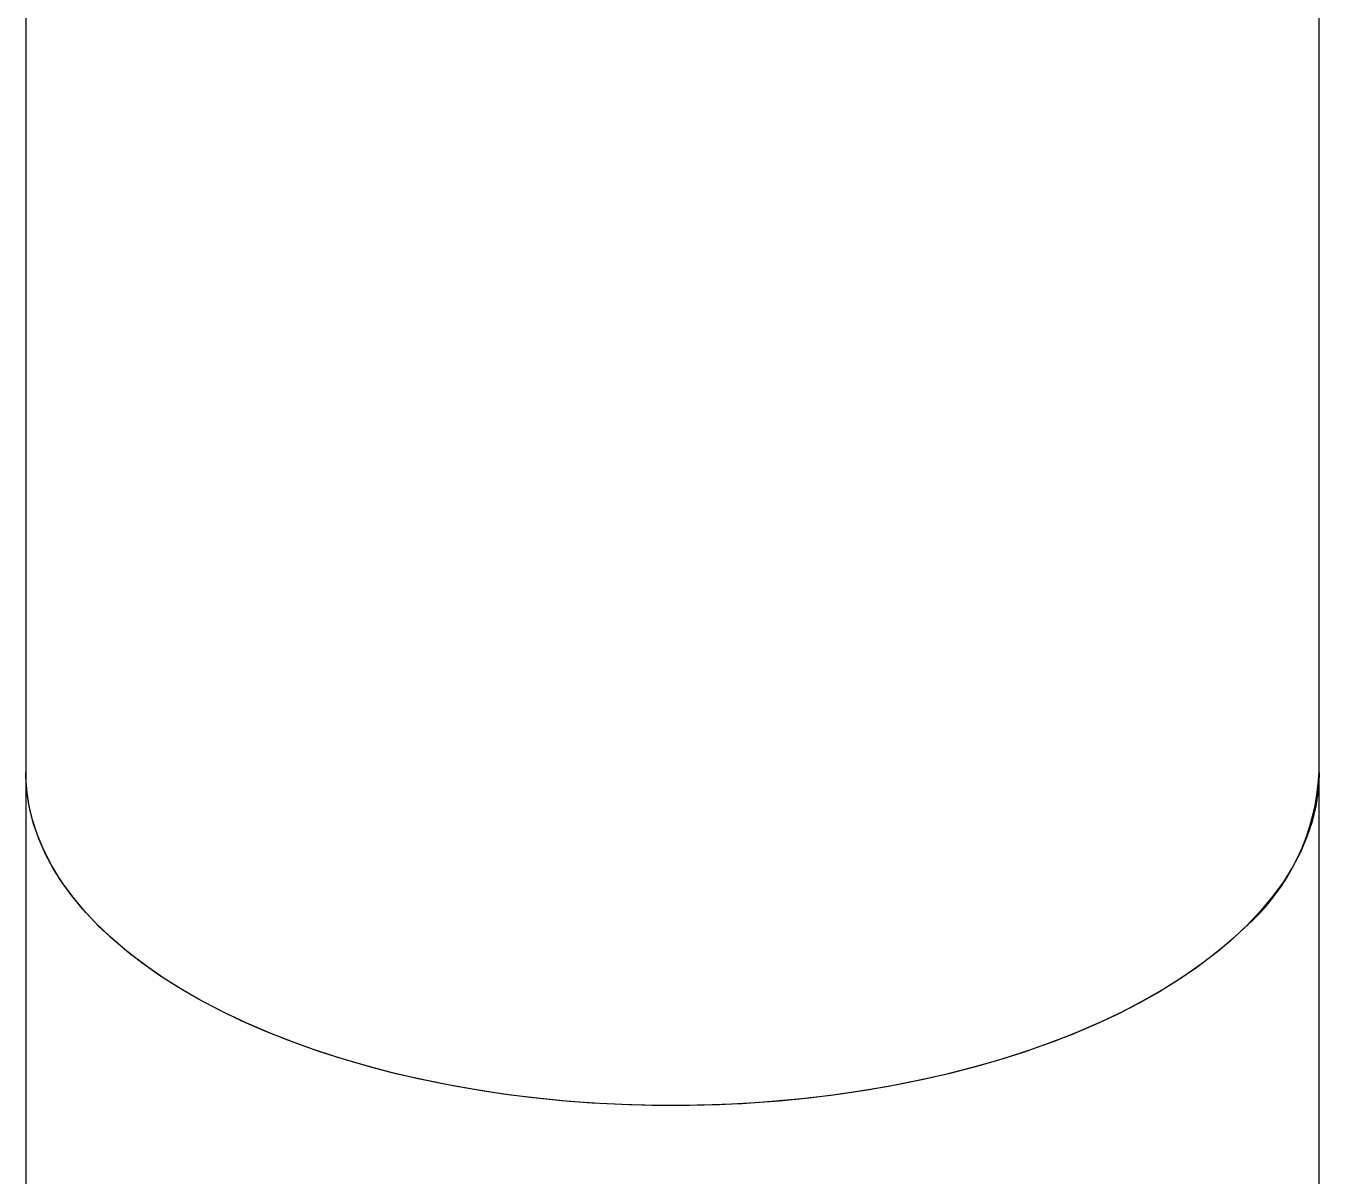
# Model space of a CAD drawing. Header units: inches. Extents: x 0.9 to 37.1, y -8.4 to 11.7.
# Drawn here: x 2.6577 to 2.7905, y 1.1325 to 1.2506 of the extents above; entities that cross this region are included whole.
import ezdxf

# ---------------------------------------------------------------- set-up
doc = ezdxf.new("R2010")
doc.units = ezdxf.units.IN
doc.header["$MEASUREMENT"] = 0

msp = doc.modelspace()

# ---------------------------------------------------------------- linework, layer by layer
at = {"color": 7, "linetype": 'Continuous', "lineweight": 25}
for p, q in [((2.657655085272216, 1.877025114863656), (2.657655085272213, 1.173967945652594)), ((2.790467585272213, 1.173967945652593), (2.790467585272216, 1.877025114863656)), ((2.657655085272209, 1.173967945652596), (2.65765508527221, 1.087149485507072)), ((2.79046758527221, 1.087149485507072), (2.790467585272209, 1.173967945652596))]:
    msp.add_line(p, q, dxfattribs=at)
at = {"color": 7, "linetype": 'Continuous', "lineweight": 25, "flags": 128}
for points in [[(2.782792226164851, 1.158006147958742), (2.781286738370076, 1.156616105157084), (2.779657313094976, 1.155263642578083), (2.77790747931186, 1.153951689354522), (2.776041026771055, 1.152683086884942), (2.774061997793147, 1.151460582679803), (2.771974678514219, 1.15028682441099), (2.76978358960303, 1.149164354177544), (2.767493476470259, 1.148095603000042), (2.765109298990993, 1.147082885555549), (2.762636220762751, 1.146128395164541), (2.760079597922278, 1.14523419904066), (2.757444967545346, 1.144402233813595), (2.754738035654679, 1.143634301334768), (2.75196466486198, 1.142932064774927), (2.749130861670821, 1.142297045022088), (2.746242763467892, 1.141730617387633), (2.743306625230785, 1.141234008627686), (2.740328805981112, 1.140808294286239), (2.737315755012276, 1.140454396365758), (2.734273997921738, 1.140173081330334), (2.731210122478028, 1.139964958445692), (2.7281307643531, 1.139830478459654), (2.725042592750951, 1.139769932625927), (2.721952295963606, 1.139783452073302), (2.718866566885771, 1.139871007521668), (2.715792088519503, 1.140032409345419), (2.712735519500331, 1.140267307984148), (2.709703479676122, 1.140575194699707), (2.706702535769969, 1.140955402678031), (2.70373918715813, 1.141407108473303), (2.700819851793832, 1.141929333791353), (2.697950852307403, 1.142520947608432), (2.695138402312869, 1.14318066862075), (2.692388592950653, 1.143907068019498), (2.689707379695513, 1.144698572585332), (2.687100569458314, 1.145553468095613), (2.684573808009554, 1.146469903037029), (2.682132567751879, 1.147445892615568), (2.679782135868077, 1.148479323055133), (2.677527602870224, 1.149567956175513), (2.67537385157476, 1.150709434239782), (2.6733255465274, 1.151901285060635), (2.671387123900764, 1.153140927354591), (2.669562781886622, 1.154425676332482), (2.667856471603535, 1.155752749514105), (2.666271888539622, 1.157119272754458), (2.664812464548948, 1.158522286468496), (2.663481360418897, 1.159958752040932), (2.662281459024609, 1.161425558407206), (2.661215359085311, 1.162919528791351), (2.660285369536078, 1.164437427586189), (2.659493504527186, 1.165975967360931), (2.658841479061914, 1.167531815981022), (2.658330705282228, 1.169101603824804), (2.657962289410397, 1.170681931081363), (2.657737029353163, 1.172269375113762), (2.657655412973648, 1.173860497871716), (2.657655085272209, 1.173967945652596)], [(2.693069844601075, 1.143719300669497), (2.690370931900493, 1.144494684205118), (2.687744985111535, 1.145333900262015), (2.685197691450207, 1.146235131285084), (2.682734567787356, 1.147196425408612), (2.680360948700354, 1.148215700683584), (2.678081974919595, 1.149290749586726), (2.67590258219481, 1.150419243801501), (2.673827490605342, 1.15159873926073), (2.671861194337498, 1.152826681439895), (2.670007951951145, 1.154100410889671), (2.668271777156619, 1.155417168995699), (2.666656430121916, 1.156774103953134), (2.665165409329013, 1.158168276943015), (2.663801943996933, 1.159596668497098), (2.662568987087973, 1.161056185037347), (2.661469208912243, 1.162543665575935), (2.66050499134438, 1.164055888561244), (2.659678422664926, 1.165589578855025), (2.658991293037582, 1.167141414825621), (2.658445090632112, 1.168708035541875), (2.658040998401303, 1.170286048052168), (2.65777989151894, 1.171872034732789), (2.657662335484392, 1.173462560689752), (2.657655085272213, 1.173967945652594)], [(2.790467585272213, 1.173967945652593), (2.79046518978263, 1.173677441704802), (2.790367039495303, 1.17208656672527), (2.790125285817389, 1.170499766393555), (2.789740452333518, 1.168920477365831), (2.789213372507326, 1.167352120030461), (2.788545187876345, 1.165798091100196), (2.787737345579698, 1.164261756255653), (2.78679159522391, 1.162746442855997), (2.785709985093657, 1.161255432732628), (2.784494857715629, 1.159791955081459), (2.783148844785148, 1.158359179469198), (2.781674861466494, 1.156960208968778), (2.780076100079313, 1.155598073438781), (2.778356023184763, 1.154275722961451), (2.776518356086374, 1.152996021453464), (2.774567078761878, 1.151761740463326), (2.772506417243452, 1.150575553168816), (2.770340834465085, 1.149440028587476), (2.768075020596847, 1.148357626012696), (2.765713882887034, 1.147330689687425), (2.763262535034155, 1.146361443727069), (2.760726286111797, 1.145451987302549), (2.758110629070366, 1.144604290093967), (2.755421228840563, 1.143820188024712), (2.752663910064419, 1.143101379285265), (2.749844644480413, 1.142449420655294), (2.746969537990013, 1.141865724132015), (2.744044817433656, 1.141351553872121), (2.741076817104802, 1.140908023453902), (2.738071965031255, 1.14053609346548), (2.735036769053496, 1.140236569424389), (2.731977802730144, 1.140010100033005), (2.728901691101093, 1.1398571757736), (2.725815096339153, 1.139778127846067), (2.722724703321266, 1.139773127450616), (2.719637205150545, 1.139842185416988), (2.716559288660516, 1.139985152181008), (2.713497619932916, 1.140201718108499), (2.710458829860442, 1.140491414165886), (2.707449499785724, 1.140853612936018), (2.704476147247597, 1.141287529977013), (2.701545211865558, 1.141792225521182), (2.698663041392995, 1.142366606510361), (2.695835877969357, 1.14300942896323), (2.693069844601075, 1.143719300669497)]]:
    msp.add_lwpolyline(points, dxfattribs=at)
at = {"color": 7, "linetype": 'Continuous', "lineweight": 25}
msp.add_arc((2.767742703227544, 1.175069110394755), 0.02275154561196533, 311.412274897534, 357.2258258081534, dxfattribs=at)

doc.saveas('drawing.dxf')
